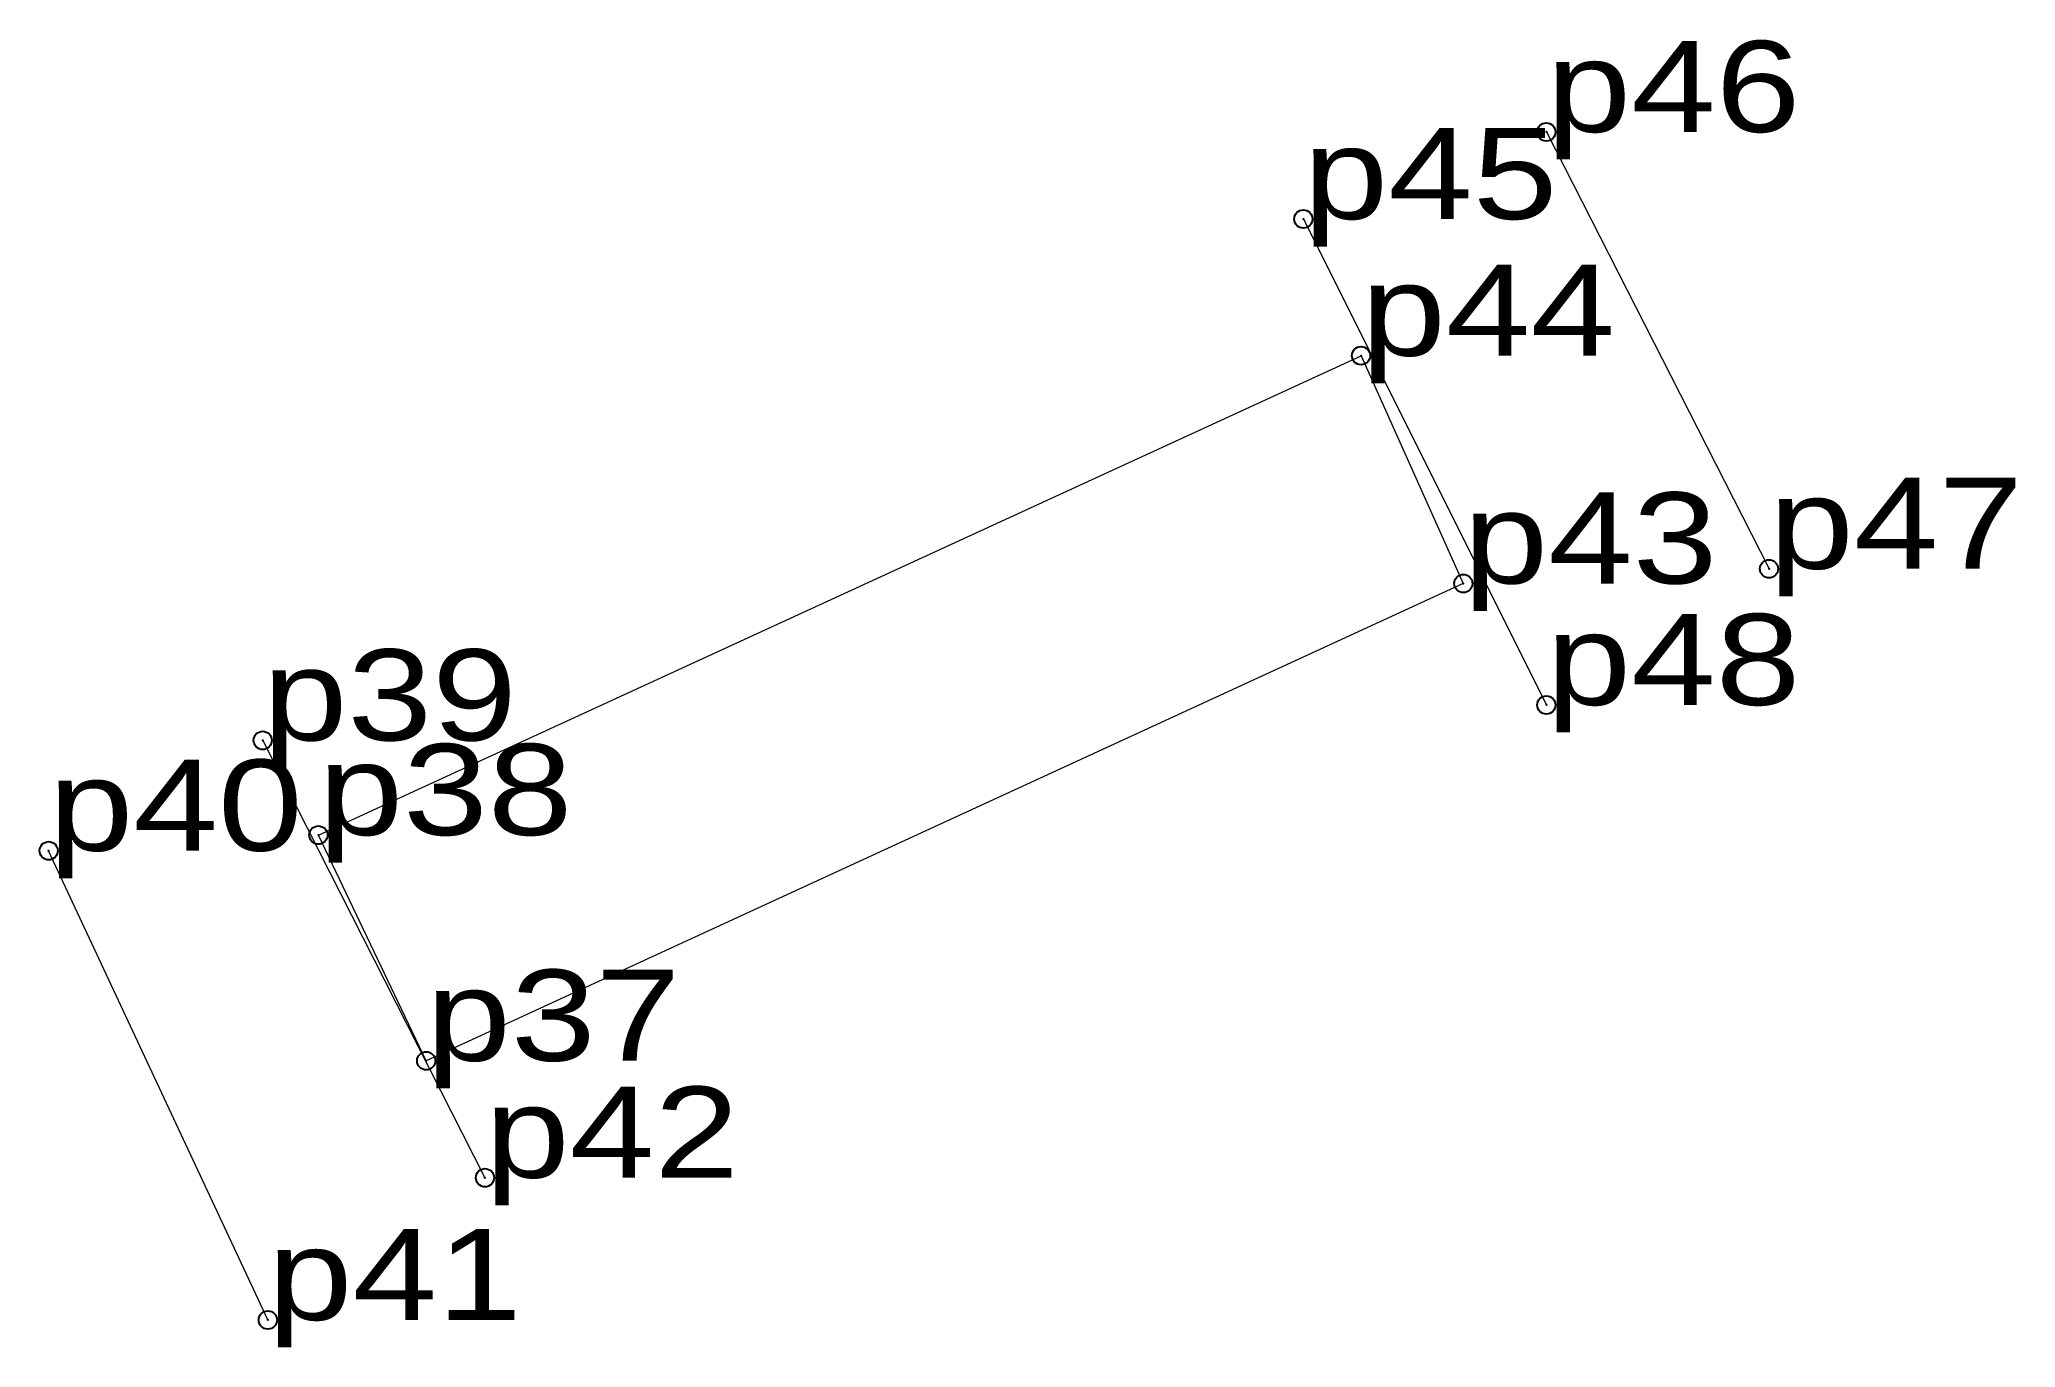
# Model space of a CAD drawing. Header units: metres. Extents: x 551860.3 to 551899.3, y 1839234.9 to 1839260.7.
import ezdxf

# ---------------------------------------------------------------- set-up
doc = ezdxf.new("R2010")
doc.units = ezdxf.units.M
doc.header["$LTSCALE"] = 0.72
doc.header["$PDMODE"] = 32
doc.header["$PDSIZE"] = 0.36
doc.layers.add('10', color=7, linetype='Continuous', lineweight=13)
doc.layers.add('12', color=7, linetype='Continuous')
doc.layers.add('7', color=7, linetype='Continuous')

msp = doc.modelspace()

# ---------------------------------------------------------------- linework, layer by layer
at = {"layer": '10'}
for p, q in [((551890.04, 1839258.87), (551894.44, 1839250.24)), ((551885.24, 1839257.15), (551890.04, 1839247.55)), ((551864.68, 1839246.85), (551869.07, 1839238.21)), ((551864.78, 1839235.4), (551860.45, 1839244.67))]:
    msp.add_line(p, q, dxfattribs=at)
msp.add_lwpolyline([(551886.38, 1839254.45), (551888.4, 1839249.95), (551867.91, 1839240.52), (551865.78, 1839244.98)], close=True, dxfattribs=at)
at = {"layer": '7'}
for p in [(551890.04, 1839258.87), (551885.24, 1839257.15), (551886.38, 1839254.45), (551894.44, 1839250.24), (551888.4, 1839249.95), (551890.04, 1839247.55), (551864.68, 1839246.85), (551865.78, 1839244.98), (551860.45, 1839244.67), (551867.91, 1839240.52), (551869.07, 1839238.21), (551864.78, 1839235.4)]:
    msp.add_point(p, dxfattribs=at)

# ---------------------------------------------------------------- texts
at = {"layer": '12', "width": 1.25}
for s, p in [('p46', (551890.04, 1839258.87)), ('p45', (551885.24, 1839257.15)), ('p44', (551886.38, 1839254.45)), ('p47', (551894.44, 1839250.24)), ('p43', (551888.4, 1839249.95)), ('p48', (551890.04, 1839247.55)), ('p39', (551864.68, 1839246.85)), ('p40', (551860.45, 1839244.67)), ('p38', (551865.78, 1839244.98)), ('p37', (551867.91, 1839240.52)), ('p42', (551869.07, 1839238.21)), ('p41', (551864.78, 1839235.4))]:
    msp.add_text(s, height=1.8, dxfattribs=at).set_placement(p)

doc.saveas('drawing.dxf')
